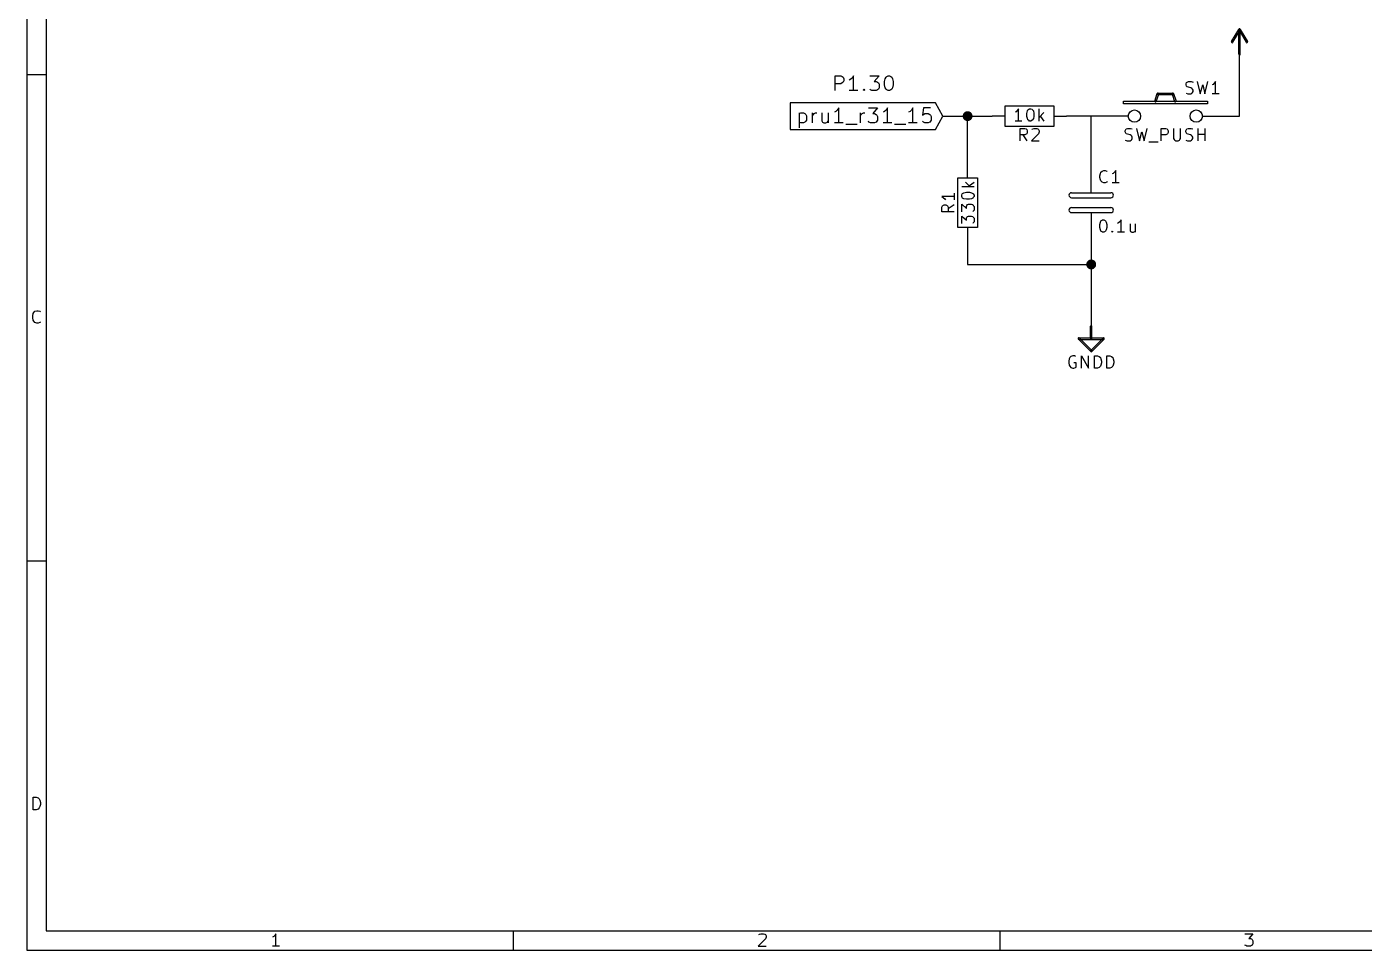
# Model space of a CAD drawing. Extents: x 10 to 287, y -200 to -10.
# Drawn here: x 10 to 147.4, y -200 to -105.1 of the extents above; entities that cross this region are included whole.
import ezdxf

# ---------------------------------------------------------------- set-up
doc = ezdxf.new("R2010")
doc.units = 0
doc.header["$MEASUREMENT"] = 0

msp = doc.modelspace()

# ---------------------------------------------------------------- linework, layer by layer
at = {"layer": 'Blue 3'}
for p, q in [((93.0656, -111.684), (93.0656, -110.16)), ((93.0656, -110.16), (93.6498, -110.16)), ((93.6498, -110.973), (93.0656, -110.973)), ((93.6498, -110.16), (93.8022, -110.236)), ((93.8022, -110.896), (93.6498, -110.973)), ((93.8022, -110.236), (93.8784, -110.312)), ((93.8784, -110.82), (93.8022, -110.896)), ((93.8784, -110.312), (93.9546, -110.465)), ((93.9546, -110.668), (93.8784, -110.82)), ((93.9546, -110.465), (93.9546, -110.668)), ((94.6658, -110.515), (94.5134, -110.592)), ((94.8182, -110.388), (94.6658, -110.515)), ((94.9706, -110.16), (94.8182, -110.388)), ((94.9706, -111.684), (94.9706, -110.16)), ((96.647, -110.16), (97.5868, -110.16)), ((97.5868, -110.16), (97.0788, -110.744)), ((97.0788, -110.744), (97.282, -110.744)), ((97.282, -110.744), (97.4344, -110.82)), ((97.4344, -110.82), (97.5106, -110.896)), ((97.5106, -110.896), (97.5868, -111.023)), ((97.5868, -111.023), (97.5868, -111.404)), ((98.1456, -110.744), (98.2218, -110.465)), ((98.1456, -111.1), (98.1456, -110.744)), ((98.2218, -111.404), (98.1456, -111.1)), ((98.2218, -110.465), (98.298, -110.312)), ((98.298, -110.312), (98.3742, -110.236)), ((98.3742, -110.236), (98.5266, -110.16)), ((98.5266, -110.16), (98.6536, -110.16)), ((98.6536, -110.16), (98.806, -110.236)), ((98.806, -110.236), (98.8822, -110.312)), ((98.8822, -110.312), (98.9584, -110.465)), ((98.9584, -110.465), (99.0346, -110.744)), ((99.0346, -111.1), (98.9584, -111.404)), ((99.0346, -110.744), (99.0346, -111.1)), ((95.4024, -111.684), (94.5134, -111.684)), ((95.9612, -111.608), (96.0374, -111.531)), ((96.0374, -111.684), (95.9612, -111.608)), ((96.0374, -111.531), (96.1136, -111.608)), ((96.0374, -111.531), (96.0374, -111.684)), ((96.1136, -111.608), (96.0374, -111.684)), ((96.6978, -111.608), (96.647, -111.531)), ((96.8502, -111.684), (96.6978, -111.608)), ((97.282, -111.684), (96.8502, -111.684)), ((97.4344, -111.608), (97.282, -111.684)), ((97.5106, -111.531), (97.4344, -111.608)), ((97.5868, -111.404), (97.5106, -111.531)), ((98.298, -111.531), (98.2218, -111.404)), ((98.3742, -111.608), (98.298, -111.531)), ((98.5266, -111.684), (98.3742, -111.608)), ((98.6536, -111.684), (98.5266, -111.684)), ((98.806, -111.608), (98.6536, -111.684)), ((98.8822, -111.531), (98.806, -111.608)), ((98.9584, -111.404), (98.8822, -111.531))]:
    msp.add_line(p, q, dxfattribs=at)
at = {"layer": 'Cyan 2'}
for p, q in [((129.134, -110.973), (129.184, -110.846)), ((129.134, -111.1), (129.134, -110.973)), ((129.184, -111.227), (129.134, -111.1)), ((129.184, -110.846), (129.235, -110.795)), ((129.235, -111.277), (129.184, -111.227)), ((129.235, -110.795), (129.362, -110.744)), ((129.362, -111.328), (129.235, -111.277)), ((129.362, -110.744), (129.667, -110.744)), ((129.667, -110.744), (129.845, -110.795)), ((130.277, -110.744), (130.581, -112.014)), ((130.581, -112.014), (130.835, -111.1)), ((130.835, -111.1), (131.064, -112.014)), ((131.064, -112.014), (131.369, -110.744)), ((131.902, -111.049), (131.801, -111.1)), ((132.029, -110.922), (131.902, -111.049)), ((132.156, -110.744), (132.029, -110.922)), ((132.156, -112.014), (132.156, -110.744)), ((129.134, -111.938), (129.311, -112.014)), ((129.311, -112.014), (129.616, -112.014)), ((129.616, -111.404), (129.362, -111.328)), ((129.718, -111.455), (129.616, -111.404)), ((129.616, -112.014), (129.718, -111.938)), ((129.794, -111.531), (129.718, -111.455)), ((129.718, -111.938), (129.794, -111.887)), ((129.845, -111.633), (129.794, -111.531)), ((129.794, -111.887), (129.845, -111.76)), ((129.845, -111.76), (129.845, -111.633)), ((132.512, -112.014), (131.801, -112.014)), ((111.658, -113.843), (111.557, -113.894)), ((111.785, -113.716), (111.658, -113.843)), ((111.912, -113.538), (111.785, -113.716)), ((111.912, -114.808), (111.912, -113.538)), ((112.776, -114.021), (112.827, -113.767)), ((112.776, -114.325), (112.776, -114.021)), ((112.827, -113.767), (112.878, -113.64)), ((112.878, -113.64), (112.954, -113.589)), ((112.954, -113.589), (113.055, -113.538)), ((113.055, -113.538), (113.182, -113.538)), ((113.182, -113.538), (113.309, -113.589)), ((113.309, -113.589), (113.36, -113.64)), ((113.36, -113.64), (113.436, -113.767)), ((113.436, -113.767), (113.487, -114.021)), ((113.487, -114.021), (113.487, -114.325)), ((114.046, -114.808), (114.046, -113.538)), ((114.529, -113.944), (114.046, -114.427)), ((112.268, -114.808), (111.557, -114.808)), ((112.827, -114.554), (112.776, -114.325)), ((112.878, -114.681), (112.827, -114.554)), ((112.954, -114.732), (112.878, -114.681)), ((113.055, -114.808), (112.954, -114.732)), ((113.182, -114.808), (113.055, -114.808)), ((113.309, -114.732), (113.182, -114.808)), ((113.36, -114.681), (113.309, -114.732)), ((113.436, -114.554), (113.36, -114.681)), ((113.487, -114.325), (113.436, -114.554)), ((114.173, -114.325), (114.529, -114.808)), ((112.09, -116.84), (112.09, -115.57)), ((112.09, -115.57), (112.573, -115.57)), ((112.573, -116.23), (112.09, -116.23)), ((112.801, -116.84), (112.395, -116.23)), ((112.573, -115.57), (112.7, -115.621)), ((112.7, -116.154), (112.573, -116.23)), ((112.7, -115.621), (112.751, -115.672)), ((112.751, -116.103), (112.7, -116.154)), ((112.751, -115.672), (112.801, -115.799)), ((112.801, -115.976), (112.751, -116.103)), ((112.801, -115.799), (112.801, -115.976)), ((113.97, -116.103), (113.233, -116.84)), ((113.309, -115.672), (113.36, -115.621)), ((113.36, -115.621), (113.487, -115.57)), ((113.487, -115.57), (113.792, -115.57)), ((113.792, -115.57), (113.894, -115.621)), ((113.894, -115.621), (113.97, -115.672)), ((113.97, -115.672), (114.021, -115.799)), ((114.021, -115.926), (113.97, -116.103)), ((114.021, -115.799), (114.021, -115.926)), ((122.885, -115.799), (122.936, -115.672)), ((122.885, -115.926), (122.885, -115.799)), ((122.936, -116.053), (122.885, -115.926)), ((122.885, -116.764), (123.063, -116.84)), ((122.936, -115.672), (122.987, -115.621)), ((122.987, -116.103), (122.936, -116.053)), ((122.987, -115.621), (123.114, -115.57)), ((123.114, -116.154), (122.987, -116.103)), ((123.114, -115.57), (123.419, -115.57)), ((123.368, -116.23), (123.114, -116.154)), ((123.469, -116.281), (123.368, -116.23)), ((123.368, -116.84), (123.469, -116.764)), ((123.419, -115.57), (123.596, -115.621)), ((123.546, -116.357), (123.469, -116.281)), ((123.469, -116.764), (123.546, -116.713)), ((123.596, -116.459), (123.546, -116.357)), ((123.546, -116.713), (123.596, -116.586)), ((123.596, -116.586), (123.596, -116.459)), ((124.028, -115.57), (124.333, -116.84)), ((124.333, -116.84), (124.587, -115.926)), ((124.587, -115.926), (124.816, -116.84)), ((124.816, -116.84), (125.12, -115.57)), ((126.568, -116.84), (126.568, -115.57)), ((126.568, -115.57), (127.051, -115.57)), ((127.051, -116.23), (126.568, -116.23)), ((127.051, -115.57), (127.178, -115.621)), ((127.178, -116.154), (127.051, -116.23)), ((127.178, -115.621), (127.229, -115.672)), ((127.229, -116.103), (127.178, -116.154)), ((127.229, -115.672), (127.279, -115.799)), ((127.279, -115.976), (127.229, -116.103)), ((127.279, -115.799), (127.279, -115.976)), ((127.838, -115.57), (127.838, -116.586)), ((127.838, -116.586), (127.889, -116.713)), ((127.889, -116.713), (127.965, -116.764)), ((127.965, -116.764), (128.067, -116.84)), ((128.321, -116.84), (128.448, -116.764)), ((128.448, -116.764), (128.499, -116.713)), ((128.499, -116.713), (128.549, -116.586)), ((128.549, -116.586), (128.549, -115.57)), ((129.108, -115.799), (129.159, -115.672)), ((129.108, -115.926), (129.108, -115.799)), ((129.159, -116.053), (129.108, -115.926)), ((129.108, -116.764), (129.286, -116.84)), ((129.159, -115.672), (129.21, -115.621)), ((129.21, -116.103), (129.159, -116.053)), ((129.21, -115.621), (129.337, -115.57)), ((129.337, -116.154), (129.21, -116.103)), ((129.337, -115.57), (129.642, -115.57)), ((129.591, -116.23), (129.337, -116.154)), ((129.692, -116.281), (129.591, -116.23)), ((129.591, -116.84), (129.692, -116.764)), ((129.642, -115.57), (129.819, -115.621)), ((129.769, -116.357), (129.692, -116.281)), ((129.692, -116.764), (129.769, -116.713)), ((129.819, -116.459), (129.769, -116.357)), ((129.769, -116.713), (129.819, -116.586)), ((129.819, -116.586), (129.819, -116.459)), ((130.378, -116.84), (130.378, -115.57)), ((130.378, -116.154), (131.089, -116.154)), ((131.089, -116.84), (131.089, -115.57)), ((113.233, -116.84), (114.021, -116.84)), ((123.063, -116.84), (123.368, -116.84)), ((125.298, -116.942), (126.263, -116.942)), ((128.067, -116.84), (128.321, -116.84)), ((129.286, -116.84), (129.591, -116.84)), ((120.269, -120.421), (120.32, -120.193)), ((120.269, -120.599), (120.269, -120.421)), ((120.32, -120.853), (120.269, -120.599)), ((120.32, -120.193), (120.371, -120.066)), ((120.371, -120.955), (120.32, -120.853)), ((120.371, -120.066), (120.498, -119.939)), ((120.498, -119.939), (120.675, -119.888)), ((120.675, -119.888), (120.802, -119.888)), ((120.802, -119.888), (120.98, -119.939)), ((120.98, -119.939), (121.031, -119.99)), ((121.641, -120.193), (121.539, -120.244)), ((121.768, -120.066), (121.641, -120.193)), ((121.895, -119.888), (121.768, -120.066)), ((121.895, -121.158), (121.895, -119.888)), ((105.308, -122.199), (105.308, -122.911)), ((107.34, -121.564), (106.07, -121.564)), ((106.07, -122.428), (106.121, -122.301)), ((106.121, -122.301), (106.172, -122.25)), ((106.172, -122.25), (106.299, -122.174)), ((106.299, -122.174), (106.553, -122.123)), ((106.477, -121.082), (106.959, -121.564)), ((106.553, -122.123), (106.858, -122.123)), ((106.858, -121.437), (107.34, -121.082)), ((106.858, -122.123), (107.086, -122.174)), ((107.086, -122.174), (107.213, -122.25)), ((107.213, -122.25), (107.264, -122.301)), ((107.264, -122.301), (107.34, -122.428)), ((120.498, -121.082), (120.371, -120.955)), ((120.675, -121.158), (120.498, -121.082)), ((120.802, -121.158), (120.675, -121.158)), ((120.98, -121.082), (120.802, -121.158)), ((121.031, -121.031), (120.98, -121.082)), ((122.25, -121.158), (121.539, -121.158)), ((105.308, -122.555), (104.038, -122.555)), ((104.038, -122.555), (104.216, -122.682)), ((104.038, -123.647), (104.089, -123.52)), ((104.038, -124.13), (104.038, -123.647)), ((104.089, -123.52), (104.14, -123.469)), ((104.14, -123.469), (104.267, -123.419)), ((104.216, -122.682), (104.343, -122.809)), ((104.267, -123.419), (104.445, -123.419)), ((104.343, -122.809), (104.394, -122.911)), ((104.445, -123.419), (104.572, -123.469)), ((104.572, -123.469), (104.623, -123.52)), ((104.623, -123.52), (104.699, -123.647)), ((105.308, -123.419), (104.699, -123.825)), ((104.699, -123.647), (104.699, -124.13)), ((106.07, -122.555), (106.07, -122.428)), ((106.121, -122.657), (106.07, -122.555)), ((106.07, -124.13), (106.07, -123.342)), ((106.07, -123.342), (106.553, -123.774)), ((106.172, -122.733), (106.121, -122.657)), ((106.299, -122.784), (106.172, -122.733)), ((106.553, -122.834), (106.299, -122.784)), ((106.858, -122.834), (106.553, -122.834)), ((106.553, -123.571), (106.604, -123.469)), ((106.553, -123.774), (106.553, -123.571)), ((106.604, -123.469), (106.655, -123.393)), ((106.655, -123.393), (106.782, -123.342)), ((106.782, -123.342), (107.086, -123.342)), ((107.086, -122.784), (106.858, -122.834)), ((107.213, -122.733), (107.086, -122.784)), ((107.086, -123.342), (107.213, -123.393)), ((107.264, -122.657), (107.213, -122.733)), ((107.213, -123.393), (107.264, -123.469)), ((107.34, -122.555), (107.264, -122.657)), ((107.264, -123.469), (107.34, -123.571)), ((107.34, -122.428), (107.34, -122.555)), ((107.34, -123.571), (107.34, -123.952)), ((105.308, -124.13), (104.038, -124.13)), ((106.07, -125.349), (106.07, -124.562)), ((106.07, -124.562), (106.553, -124.993)), ((106.553, -124.79), (106.604, -124.689)), ((106.553, -124.993), (106.553, -124.79)), ((106.604, -124.689), (106.655, -124.612)), ((106.655, -124.612), (106.782, -124.562)), ((106.782, -124.562), (107.086, -124.562)), ((107.086, -124.562), (107.213, -124.612)), ((107.264, -124.054), (107.213, -124.13)), ((107.213, -124.612), (107.264, -124.689)), ((107.34, -123.952), (107.264, -124.054)), ((107.264, -124.689), (107.34, -124.79)), ((107.34, -124.79), (107.34, -125.171)), ((120.371, -125.07), (120.447, -125.019)), ((120.447, -125.019), (120.548, -124.968)), ((120.548, -124.968), (120.675, -124.968)), ((120.675, -124.968), (120.802, -125.019)), ((120.802, -125.019), (120.853, -125.07)), ((122.453, -124.968), (122.326, -125.146)), ((122.453, -126.238), (122.453, -124.968)), ((107.264, -125.273), (107.213, -125.349)), ((107.34, -125.171), (107.264, -125.273)), ((120.269, -125.451), (120.32, -125.197)), ((120.269, -125.755), (120.269, -125.451)), ((120.32, -125.984), (120.269, -125.755)), ((120.32, -125.197), (120.371, -125.07)), ((120.371, -126.111), (120.32, -125.984)), ((120.447, -126.162), (120.371, -126.111)), ((120.548, -126.238), (120.447, -126.162)), ((120.675, -126.238), (120.548, -126.238)), ((120.802, -126.162), (120.675, -126.238)), ((120.853, -126.111), (120.802, -126.162)), ((120.853, -125.07), (120.929, -125.197)), ((120.929, -125.984), (120.853, -126.111)), ((120.929, -125.197), (120.98, -125.451)), ((120.98, -125.755), (120.929, -125.984)), ((120.98, -125.451), (120.98, -125.755)), ((121.488, -126.162), (121.539, -126.111)), ((121.539, -126.238), (121.488, -126.162)), ((121.539, -126.111), (121.59, -126.162)), ((121.539, -126.111), (121.539, -126.238)), ((121.59, -126.162), (121.539, -126.238)), ((122.199, -125.273), (122.098, -125.324)), ((122.809, -126.238), (122.098, -126.238)), ((122.326, -125.146), (122.199, -125.273)), ((123.368, -125.374), (123.368, -126.035)), ((123.368, -126.035), (123.419, -126.162)), ((123.419, -126.162), (123.546, -126.238)), ((123.546, -126.238), (123.723, -126.238)), ((123.723, -126.238), (123.85, -126.162)), ((123.85, -126.162), (123.901, -126.111)), ((123.901, -125.374), (123.901, -126.238)), ((117.119, -139.243), (117.069, -139.471)), ((117.069, -139.471), (117.069, -139.649)), ((117.069, -139.649), (117.119, -139.903)), ((117.17, -139.116), (117.119, -139.243)), ((117.119, -139.903), (117.17, -140.005)), ((117.297, -138.989), (117.17, -139.116)), ((117.17, -140.005), (117.297, -140.132)), ((117.475, -138.938), (117.297, -138.989)), ((117.297, -140.132), (117.475, -140.208)), ((117.653, -138.938), (117.475, -138.938)), ((117.831, -139.649), (117.602, -139.649)), ((117.602, -140.208), (117.78, -140.132)), ((117.78, -138.989), (117.653, -138.938)), ((117.78, -140.132), (117.831, -140.081)), ((117.831, -140.081), (117.831, -139.649)), ((118.389, -140.208), (118.389, -138.938)), ((118.389, -138.938), (119.101, -140.208)), ((119.101, -140.208), (119.101, -138.938)), ((119.71, -140.208), (119.71, -138.938)), ((119.71, -138.938), (120.015, -138.938)), ((120.015, -138.938), (120.193, -138.989)), ((120.193, -140.132), (120.015, -140.208)), ((120.193, -138.989), (120.32, -139.116)), ((120.32, -140.005), (120.193, -140.132)), ((120.32, -139.116), (120.371, -139.243)), ((120.371, -139.903), (120.32, -140.005)), ((120.371, -139.243), (120.421, -139.471)), ((120.421, -139.649), (120.371, -139.903)), ((120.421, -139.471), (120.421, -139.649)), ((120.98, -140.208), (120.98, -138.938)), ((120.98, -138.938), (121.285, -138.938)), ((121.285, -138.938), (121.463, -138.989)), ((121.463, -140.132), (121.285, -140.208)), ((121.463, -138.989), (121.59, -139.116)), ((121.59, -140.005), (121.463, -140.132)), ((121.59, -139.116), (121.641, -139.243)), ((121.641, -139.903), (121.59, -140.005)), ((121.641, -139.243), (121.691, -139.471)), ((121.691, -139.649), (121.641, -139.903)), ((121.691, -139.471), (121.691, -139.649)), ((117.475, -140.208), (117.602, -140.208)), ((120.015, -140.208), (119.71, -140.208)), ((121.285, -140.208), (120.98, -140.208))]:
    msp.add_line(p, q, dxfattribs=at)
at = {"layer": 'Green 2'}
for p, q in [((134.62, -114.3), (134.62, -107.95)), ((104.14, -114.3), (109.22, -114.3)), ((106.68, -119.38), (106.68, -114.3)), ((119.38, -114.3), (116.84, -114.3)), ((119.38, -119.38), (119.38, -114.3)), ((106.68, -127), (106.68, -129.54)), ((119.38, -127), (119.38, -135.89)), ((106.68, -129.54), (119.38, -129.54))]:
    msp.add_line(p, q, dxfattribs=at)
at = {"layer": 'Green 2', "const_width": 0.508}
for points in [[(106.426, -114.3, 1), (106.934, -114.3, 1)], [(119.126, -129.54, 1), (119.634, -129.54, 1)]]:
    msp.add_lwpolyline(points, format="xyb", close=True, dxfattribs=at)
at = {"layer": 'Red 2'}
for p, q in [((10.0076, -10.0076), (10.0076, -200)), ((11.9888, -11.9888), (11.9888, -198.018)), ((133.807, -106.629), (134.544, -105.385)), ((133.934, -106.705), (134.671, -105.461)), ((134.544, -107.95), (134.544, -105.41)), ((134.569, -105.461), (135.306, -106.705)), ((134.696, -105.385), (135.433, -106.629)), ((134.696, -107.95), (134.696, -105.41)), ((10.0076, -110.007), (11.9888, -110.007)), ((125.908, -112.751), (126.162, -111.989)), ((126.06, -112.801), (126.314, -112.039)), ((126.238, -111.938), (127.762, -111.938)), ((126.238, -112.09), (127.762, -112.09)), ((127.686, -112.039), (127.94, -112.801)), ((127.838, -111.989), (128.092, -112.751)), ((103.378, -112.928), (88.4428, -112.928)), ((88.4428, -112.928), (88.4428, -114.3)), ((89.3826, -113.97), (89.3826, -115.494)), ((89.3826, -114.046), (89.535, -113.97)), ((89.535, -113.97), (89.8144, -113.97)), ((89.8144, -113.97), (89.9668, -114.046)), ((89.9668, -114.046), (90.043, -114.122)), ((90.7542, -114.986), (90.7542, -113.97)), ((90.8304, -114.122), (90.9066, -114.046)), ((90.9066, -114.046), (91.059, -113.97)), ((91.059, -113.97), (91.186, -113.97)), ((91.694, -113.97), (91.694, -114.783)), ((92.3544, -113.97), (92.3544, -114.986)), ((93.1418, -113.817), (92.9894, -113.894)), ((93.2942, -113.69), (93.1418, -113.817)), ((93.4466, -113.462), (93.2942, -113.69)), ((93.4466, -114.986), (93.4466, -113.462)), ((95.6818, -114.986), (95.6818, -113.97)), ((95.758, -114.122), (95.8342, -114.046)), ((95.8342, -114.046), (95.9866, -113.97)), ((95.9866, -113.97), (96.1136, -113.97)), ((96.4946, -113.462), (97.4344, -113.462)), ((97.4344, -113.462), (96.9264, -114.046)), ((96.9264, -114.046), (97.1296, -114.046)), ((97.1296, -114.046), (97.282, -114.122)), ((98.1456, -113.817), (97.9932, -113.894)), ((98.298, -113.69), (98.1456, -113.817)), ((98.4504, -113.462), (98.298, -113.69)), ((98.4504, -114.986), (98.4504, -113.462)), ((100.762, -113.817), (100.609, -113.894)), ((100.914, -113.69), (100.762, -113.817)), ((101.067, -113.462), (100.914, -113.69)), ((101.067, -114.986), (101.067, -113.462)), ((102.133, -113.462), (102.057, -114.198)), ((102.87, -113.462), (102.133, -113.462)), ((102.133, -114.122), (102.286, -114.046)), ((102.286, -114.046), (102.641, -114.046)), ((102.641, -114.046), (102.794, -114.122)), ((104.14, -114.3), (103.378, -112.928)), ((110.49, -113.284), (110.49, -115.316)), ((115.57, -113.284), (110.49, -113.284)), ((115.57, -115.316), (115.57, -113.284)), ((122.682, -113.03), (122.682, -112.776)), ((122.682, -112.776), (131.318, -112.776)), ((131.318, -113.03), (122.682, -113.03)), ((131.318, -112.776), (131.318, -113.03)), ((88.4428, -114.3), (88.4428, -115.672)), ((89.535, -114.986), (89.3826, -114.91)), ((89.8144, -114.986), (89.535, -114.986)), ((89.9668, -114.91), (89.8144, -114.986)), ((90.043, -114.833), (89.9668, -114.91)), ((90.043, -114.122), (90.1192, -114.275)), ((90.1192, -114.706), (90.043, -114.833)), ((90.1192, -114.275), (90.1192, -114.706)), ((90.7542, -114.275), (90.8304, -114.122)), ((91.694, -114.783), (91.7702, -114.91)), ((91.7702, -114.91), (91.9226, -114.986)), ((91.9226, -114.986), (92.1258, -114.986)), ((92.1258, -114.986), (92.2782, -114.91)), ((92.2782, -114.91), (92.3544, -114.833)), ((93.8784, -114.986), (92.9894, -114.986)), ((94.1578, -115.138), (95.3262, -115.138)), ((95.6818, -114.275), (95.758, -114.122)), ((96.5454, -114.91), (96.4946, -114.833)), ((96.6978, -114.986), (96.5454, -114.91)), ((97.1296, -114.986), (96.6978, -114.986)), ((97.282, -114.91), (97.1296, -114.986)), ((97.282, -114.122), (97.3582, -114.198)), ((97.3582, -114.833), (97.282, -114.91)), ((97.3582, -114.198), (97.4344, -114.325)), ((97.4344, -114.706), (97.3582, -114.833)), ((97.4344, -114.325), (97.4344, -114.706)), ((98.8822, -114.986), (97.9932, -114.986)), ((99.1616, -115.138), (100.33, -115.138)), ((101.498, -114.986), (100.609, -114.986)), ((102.057, -114.198), (102.133, -114.122)), ((102.133, -114.91), (102.057, -114.833)), ((102.286, -114.986), (102.133, -114.91)), ((102.641, -114.986), (102.286, -114.986)), ((102.794, -114.91), (102.641, -114.986)), ((102.794, -114.122), (102.87, -114.198)), ((102.87, -114.833), (102.794, -114.91)), ((102.87, -114.198), (102.946, -114.325)), ((102.946, -114.706), (102.87, -114.833)), ((102.946, -114.325), (102.946, -114.706)), ((103.378, -115.672), (104.14, -114.3)), ((110.49, -114.3), (109.22, -114.3)), ((110.49, -115.316), (115.57, -115.316)), ((115.57, -114.3), (116.84, -114.3)), ((123.19, -114.3), (119.38, -114.3)), ((130.81, -114.3), (134.62, -114.3)), ((88.4428, -115.672), (103.378, -115.672)), ((106.68, -120.65), (106.68, -119.38)), ((119.38, -122.174), (119.38, -119.38)), ((105.664, -125.73), (105.664, -120.65)), ((105.664, -120.65), (107.696, -120.65)), ((107.696, -120.65), (107.696, -125.73)), ((117.348, -122.174), (121.412, -122.174)), ((117.348, -122.682), (121.412, -122.682)), ((117.348, -123.698), (121.412, -123.698)), ((117.348, -124.206), (121.412, -124.206)), ((119.38, -124.206), (119.38, -127)), ((107.696, -125.73), (105.664, -125.73)), ((106.68, -125.73), (106.68, -127)), ((10.6172, -134.823), (10.668, -134.595)), ((10.668, -134.595), (10.7442, -134.468)), ((10.7442, -134.468), (10.8458, -134.341)), ((10.8458, -134.341), (11.049, -134.29)), ((11.049, -134.29), (11.176, -134.29)), ((11.176, -134.29), (11.3538, -134.341)), ((11.3538, -134.341), (11.4046, -134.391)), ((10.6172, -135.026), (10.6172, -134.823)), ((10.668, -135.255), (10.6172, -135.026)), ((10.7442, -135.382), (10.668, -135.255)), ((10.8458, -135.509), (10.7442, -135.382)), ((11.049, -135.585), (10.8458, -135.509)), ((11.176, -135.585), (11.049, -135.585)), ((11.3538, -135.509), (11.176, -135.585)), ((11.4046, -135.458), (11.3538, -135.509)), ((119.304, -137.16), (119.304, -135.89)), ((119.456, -137.16), (119.456, -135.89)), ((119.329, -138.481), (118.059, -137.211)), ((118.11, -137.084), (119.38, -137.084)), ((118.11, -137.236), (119.38, -137.236)), ((119.431, -138.379), (118.161, -137.109)), ((120.599, -137.109), (119.329, -138.379)), ((119.38, -137.084), (120.65, -137.084)), ((119.38, -137.236), (120.65, -137.236)), ((120.701, -137.211), (119.431, -138.481)), ((10.0076, -159.995), (11.9888, -159.995)), ((10.668, -185.572), (10.668, -184.277)), ((10.668, -184.277), (10.9728, -184.277)), ((10.9728, -184.277), (11.176, -184.328)), ((11.176, -185.496), (10.9728, -185.572)), ((11.176, -184.328), (11.2776, -184.455)), ((11.2776, -185.369), (11.176, -185.496)), ((11.2776, -184.455), (11.3538, -184.582)), ((11.3538, -185.242), (11.2776, -185.369)), ((11.3538, -184.582), (11.4046, -184.81)), ((11.4046, -185.014), (11.3538, -185.242)), ((11.4046, -184.81), (11.4046, -185.014)), ((10.9728, -185.572), (10.668, -185.572)), ((11.9888, -198.018), (285.013, -198.018)), ((35.3822, -198.603), (35.2552, -198.653)), ((35.4838, -198.476), (35.3822, -198.603)), ((35.6108, -198.298), (35.4838, -198.476)), ((35.6108, -199.593), (35.6108, -198.298)), ((59.9948, -198.018), (59.9948, -200)), ((85.9028, -198.831), (85.1662, -199.593)), ((85.2424, -198.399), (85.2932, -198.349)), ((85.2932, -198.349), (85.4202, -198.298)), ((85.4202, -198.298), (85.725, -198.298)), ((85.725, -198.298), (85.852, -198.349)), ((85.852, -198.349), (85.9028, -198.399)), ((85.9028, -198.399), (85.979, -198.526)), ((85.979, -198.653), (85.9028, -198.831)), ((85.979, -198.526), (85.979, -198.653)), ((110.007, -198.018), (110.007, -200)), ((135.179, -198.298), (135.992, -198.298)), ((135.992, -198.298), (135.56, -198.78)), ((135.56, -198.78), (135.738, -198.78)), ((135.738, -198.78), (135.865, -198.831)), ((135.865, -198.831), (135.915, -198.907)), ((135.915, -198.907), (135.992, -199.034)), ((135.992, -199.034), (135.992, -199.339)), ((10.0076, -200), (286.995, -200)), ((35.9918, -199.593), (35.2552, -199.593)), ((85.1662, -199.593), (85.979, -199.593)), ((135.255, -199.517), (135.179, -199.466)), ((135.382, -199.593), (135.255, -199.517)), ((135.738, -199.593), (135.382, -199.593)), ((135.865, -199.517), (135.738, -199.593)), ((135.915, -199.466), (135.865, -199.517)), ((135.992, -199.339), (135.915, -199.466))]:
    msp.add_line(p, q, dxfattribs=at)
for centre in [(123.825, -114.3), (130.175, -114.3)]:
    msp.add_circle(centre, 0.635, dxfattribs=at)
for centre, radius, start, end in [((134.62, -105.41), 0.0762, 360, 540), ((134.62, -105.41), 0.0762, 30.9638, 210.964), ((134.62, -105.41), 0.0762, 329.036, 509.036), ((133.858, -106.68), 0.0762, 149.036, 329.036), ((135.382, -106.68), 0.0762, 210.964, 390.964), ((134.62, -107.95), 0.0762, 180, 360), ((126.238, -112.014), 0.0762, 90, 270), ((126.238, -112.014), 0.0762, 341.565, 521.565), ((127.762, -112.014), 0.0762, 18.4349, 198.435), ((127.762, -112.014), 0.0762, 270, 450), ((125.984, -112.776), 0.0762, 161.565, 341.565), ((128.016, -112.776), 0.0762, 198.435, 378.435), ((117.348, -122.428), 0.254, 90, 270), ((121.412, -122.428), 0.254, 270, 450), ((117.348, -123.952), 0.254, 90, 270), ((121.412, -123.952), 0.254, 270, 450), ((119.38, -135.89), 0.0762, 360, 540), ((118.11, -137.16), 0.0762, 405, 585), ((118.11, -137.16), 0.0762, 90, 270), ((119.38, -137.16), 0.0762, 90, 270), ((119.38, -137.16), 0.0762, 180, 360), ((119.38, -137.16), 0.0762, 270, 450), ((120.65, -137.16), 0.0762, 315, 495), ((120.65, -137.16), 0.0762, 270, 450), ((119.38, -138.43), 0.0762, 495, 675), ((119.38, -138.43), 0.0762, 225, 405)]:
    msp.add_arc(centre, radius, start, end, dxfattribs=at)

doc.saveas('drawing.dxf')
